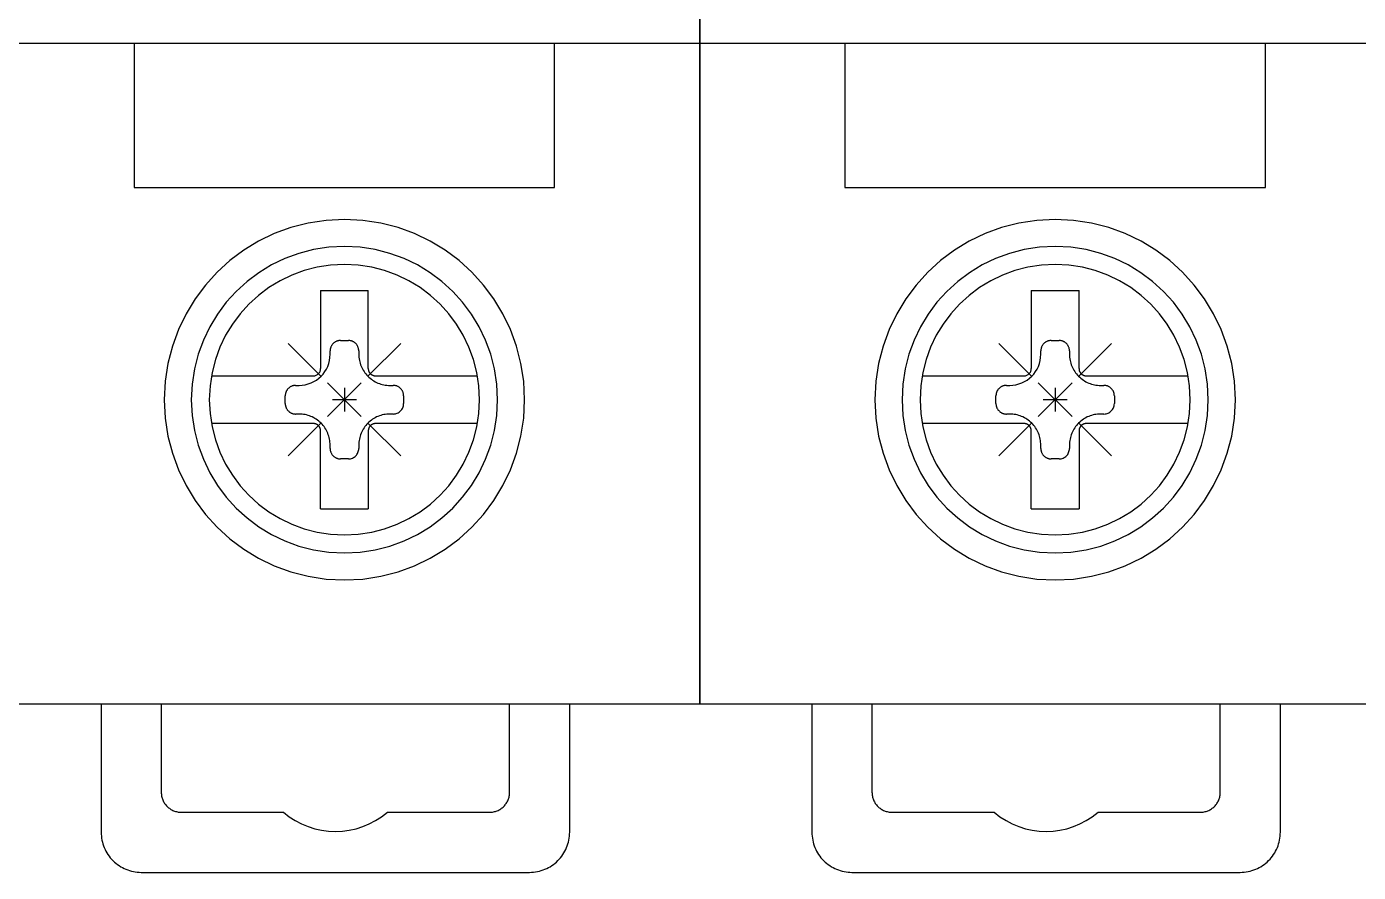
# Model space of a CAD drawing. Header units: millimetres. Extents: x 11116 to 13202, y 85802 to 88728.
# Drawn here: x 12237.08 to 12270.75, y 87155.43 to 87176.81 of the extents above; entities that cross this region are included whole.
import ezdxf

# ---------------------------------------------------------------- set-up
doc = ezdxf.new("R2010")
doc.units = ezdxf.units.MM
doc.styles.add('hwBorder', font='Cambria.ttf')

# ---------------------------------------------------------------- blocks, each defined once
blk = doc.blocks.new('*U2')
for points in [[(376.095, 40.711), (376.095, 120.193), (394.067, 120.193), (394.067, 40.711), (376.095, 40.711)], [(394.067, 40.711), (394.067, 120.193), (412.039, 120.193), (412.039, 40.711), (394.067, 40.711)], [(376.095, 57.417), (394.067, 57.417)], [(379.766, 57.417), (379.766, 53.772)], [(390.397, 53.772), (390.397, 57.417)], [(394.067, 57.417), (412.039, 57.417)], [(397.738, 57.417), (397.738, 53.772)], [(408.369, 53.772), (408.369, 57.417)], [(379.766, 53.772), (390.397, 53.772)], [(397.738, 53.772), (408.369, 53.772)], [(389.638, 48.406), (389.638, 48.406), (389.614, 48.872), (389.545, 49.324), (389.433, 49.761), (389.28, 50.18), (389.088, 50.578), (388.859, 50.954), (388.597, 51.304), (388.303, 51.628), (387.979, 51.922), (387.629, 52.184), (387.253, 52.413), (386.855, 52.604), (386.436, 52.758), (386, 52.87), (385.547, 52.939), (385.081, 52.962), (385.081, 52.962), (384.615, 52.939), (384.163, 52.87), (383.726, 52.758), (383.308, 52.604), (382.909, 52.413), (382.534, 52.184), (382.183, 51.922), (381.86, 51.628), (381.565, 51.304), (381.303, 50.954), (381.075, 50.578), (380.883, 50.18), (380.73, 49.761), (380.618, 49.324), (380.548, 48.872), (380.525, 48.406), (380.525, 48.406), (380.548, 47.94), (380.617, 47.488), (380.73, 47.051), (380.883, 46.633), (381.075, 46.234), (381.303, 45.859), (381.565, 45.508), (381.859, 45.184), (382.183, 44.89), (382.534, 44.628), (382.909, 44.4), (383.308, 44.208), (383.726, 44.055), (384.163, 43.942), (384.615, 43.873), (385.081, 43.85), (385.081, 43.85), (385.547, 43.873), (385.999, 43.942), (386.436, 44.055), (386.855, 44.208), (387.253, 44.4), (387.629, 44.628), (387.979, 44.89), (388.303, 45.184), (388.597, 45.508), (388.859, 45.859), (389.088, 46.234), (389.28, 46.633), (389.433, 47.051), (389.545, 47.488), (389.614, 47.94), (389.638, 48.406)], [(407.61, 48.406), (407.61, 48.406), (407.586, 48.872), (407.517, 49.324), (407.405, 49.761), (407.252, 50.18), (407.06, 50.578), (406.831, 50.954), (406.569, 51.304), (406.275, 51.628), (405.951, 51.922), (405.601, 52.184), (405.225, 52.413), (404.827, 52.604), (404.408, 52.758), (403.972, 52.87), (403.519, 52.939), (403.053, 52.962), (403.053, 52.962), (402.587, 52.939), (402.135, 52.87), (401.698, 52.758), (401.28, 52.604), (400.881, 52.413), (400.506, 52.184), (400.155, 51.922), (399.832, 51.628), (399.537, 51.304), (399.275, 50.954), (399.047, 50.578), (398.855, 50.18), (398.702, 49.761), (398.59, 49.324), (398.52, 48.872), (398.497, 48.406), (398.497, 48.406), (398.52, 47.94), (398.589, 47.488), (398.702, 47.051), (398.855, 46.633), (399.047, 46.234), (399.275, 45.859), (399.537, 45.508), (399.831, 45.184), (400.155, 44.89), (400.506, 44.628), (400.881, 44.4), (401.28, 44.208), (401.698, 44.055), (402.135, 43.942), (402.587, 43.873), (403.053, 43.85), (403.053, 43.85), (403.519, 43.873), (403.971, 43.942), (404.408, 44.055), (404.827, 44.208), (405.225, 44.4), (405.601, 44.628), (405.951, 44.89), (406.275, 45.184), (406.569, 45.508), (406.831, 45.859), (407.06, 46.234), (407.252, 46.633), (407.405, 47.051), (407.517, 47.488), (407.586, 47.94), (407.61, 48.406)], [(388.954, 48.406), (388.954, 48.406), (388.934, 48.802), (388.875, 49.187), (388.78, 49.558), (388.65, 49.914), (388.487, 50.252), (388.293, 50.571), (388.07, 50.87), (387.82, 51.145), (387.545, 51.395), (387.246, 51.617), (386.927, 51.812), (386.589, 51.975), (386.233, 52.105), (385.862, 52.2), (385.477, 52.259), (385.081, 52.279), (385.081, 52.279), (384.685, 52.259), (384.301, 52.2), (383.93, 52.105), (383.574, 51.975), (383.235, 51.812), (382.916, 51.617), (382.618, 51.395), (382.343, 51.145), (382.093, 50.87), (381.87, 50.571), (381.676, 50.252), (381.513, 49.914), (381.382, 49.558), (381.287, 49.187), (381.228, 48.802), (381.209, 48.406), (381.209, 48.406), (381.228, 48.01), (381.287, 47.626), (381.382, 47.254), (381.513, 46.899), (381.676, 46.56), (381.87, 46.241), (382.093, 45.943), (382.343, 45.668), (382.618, 45.418), (382.916, 45.195), (383.235, 45.001), (383.574, 44.838), (383.93, 44.707), (384.301, 44.612), (384.685, 44.553), (385.081, 44.533), (385.081, 44.533), (385.477, 44.553), (385.862, 44.612), (386.233, 44.707), (386.589, 44.838), (386.927, 45.001), (387.246, 45.195), (387.545, 45.418), (387.82, 45.668), (388.07, 45.943), (388.293, 46.241), (388.487, 46.56), (388.65, 46.899), (388.78, 47.254), (388.875, 47.626), (388.934, 48.01), (388.954, 48.406)], [(406.926, 48.406), (406.926, 48.406), (406.906, 48.802), (406.847, 49.187), (406.752, 49.558), (406.622, 49.914), (406.459, 50.252), (406.265, 50.571), (406.042, 50.87), (405.792, 51.145), (405.517, 51.395), (405.218, 51.617), (404.899, 51.812), (404.561, 51.975), (404.205, 52.105), (403.834, 52.2), (403.449, 52.259), (403.053, 52.279), (403.053, 52.279), (402.657, 52.259), (402.273, 52.2), (401.902, 52.105), (401.546, 51.975), (401.207, 51.812), (400.888, 51.617), (400.59, 51.395), (400.315, 51.145), (400.065, 50.87), (399.842, 50.571), (399.648, 50.252), (399.485, 49.914), (399.354, 49.558), (399.259, 49.187), (399.2, 48.802), (399.181, 48.406), (399.181, 48.406), (399.2, 48.01), (399.259, 47.626), (399.354, 47.254), (399.485, 46.899), (399.648, 46.56), (399.842, 46.241), (400.065, 45.943), (400.315, 45.668), (400.59, 45.418), (400.888, 45.195), (401.207, 45.001), (401.546, 44.838), (401.902, 44.707), (402.273, 44.612), (402.657, 44.553), (403.053, 44.533), (403.053, 44.533), (403.449, 44.553), (403.834, 44.612), (404.205, 44.707), (404.561, 44.838), (404.899, 45.001), (405.218, 45.195), (405.517, 45.418), (405.792, 45.668), (406.042, 45.943), (406.265, 46.241), (406.459, 46.56), (406.622, 46.899), (406.752, 47.254), (406.847, 47.626), (406.906, 48.01), (406.926, 48.406)], [(388.499, 48.406), (388.499, 48.406), (388.481, 48.756), (388.429, 49.095), (388.345, 49.422), (388.23, 49.736), (388.086, 50.035), (387.915, 50.317), (387.718, 50.58), (387.498, 50.822), (387.255, 51.043), (386.992, 51.24), (386.71, 51.411), (386.411, 51.555), (386.097, 51.67), (385.77, 51.754), (385.431, 51.806), (385.081, 51.823), (385.081, 51.823), (384.732, 51.806), (384.392, 51.754), (384.065, 51.67), (383.751, 51.555), (383.452, 51.411), (383.171, 51.24), (382.907, 51.043), (382.665, 50.822), (382.444, 50.58), (382.248, 50.317), (382.076, 50.035), (381.933, 49.736), (381.818, 49.422), (381.734, 49.095), (381.682, 48.756), (381.664, 48.406), (381.664, 48.406), (381.682, 48.057), (381.734, 47.717), (381.818, 47.39), (381.933, 47.076), (382.076, 46.777), (382.248, 46.495), (382.444, 46.232), (382.665, 45.99), (382.907, 45.769), (383.171, 45.572), (383.452, 45.401), (383.751, 45.257), (384.065, 45.143), (384.392, 45.058), (384.732, 45.006), (385.081, 44.989), (385.081, 44.989), (385.431, 45.006), (385.77, 45.058), (386.097, 45.143), (386.411, 45.257), (386.71, 45.401), (386.992, 45.572), (387.255, 45.769), (387.498, 45.99), (387.718, 46.232), (387.915, 46.495), (388.086, 46.777), (388.23, 47.076), (388.345, 47.39), (388.429, 47.717), (388.481, 48.057), (388.499, 48.406)], [(406.471, 48.406), (406.471, 48.406), (406.453, 48.756), (406.401, 49.095), (406.317, 49.422), (406.202, 49.736), (406.058, 50.035), (405.887, 50.317), (405.69, 50.58), (405.47, 50.822), (405.227, 51.043), (404.964, 51.24), (404.682, 51.411), (404.383, 51.555), (404.069, 51.67), (403.742, 51.754), (403.403, 51.806), (403.053, 51.823), (403.053, 51.823), (402.704, 51.806), (402.364, 51.754), (402.037, 51.67), (401.723, 51.555), (401.424, 51.411), (401.143, 51.24), (400.879, 51.043), (400.637, 50.822), (400.416, 50.58), (400.22, 50.317), (400.048, 50.035), (399.905, 49.736), (399.79, 49.422), (399.706, 49.095), (399.654, 48.756), (399.636, 48.406), (399.636, 48.406), (399.654, 48.057), (399.706, 47.717), (399.79, 47.39), (399.905, 47.076), (400.048, 46.777), (400.22, 46.495), (400.416, 46.232), (400.637, 45.99), (400.879, 45.769), (401.143, 45.572), (401.424, 45.401), (401.723, 45.257), (402.037, 45.143), (402.364, 45.058), (402.704, 45.006), (403.053, 44.989), (403.053, 44.989), (403.403, 45.006), (403.742, 45.058), (404.069, 45.143), (404.383, 45.257), (404.682, 45.401), (404.964, 45.572), (405.227, 45.769), (405.47, 45.99), (405.69, 46.232), (405.887, 46.495), (406.058, 46.777), (406.202, 47.076), (406.317, 47.39), (406.401, 47.717), (406.453, 48.057), (406.471, 48.406)], [(384.478, 51.164), (385.685, 51.164)], [(384.478, 51.164), (384.478, 49.192)], [(385.685, 49.192), (385.685, 51.164)], [(402.45, 51.164), (403.657, 51.164)], [(402.45, 51.164), (402.45, 49.192)], [(403.657, 49.192), (403.657, 51.164)], [(384.982, 49.903), (384.982, 49.903), (384.969, 49.902), (384.956, 49.901), (384.943, 49.9), (384.93, 49.898), (384.918, 49.895), (384.905, 49.891), (384.893, 49.887), (384.881, 49.883), (384.87, 49.878), (384.858, 49.872), (384.847, 49.866), (384.836, 49.859), (384.826, 49.851), (384.815, 49.843), (384.806, 49.835), (384.796, 49.826), (384.796, 49.826), (384.787, 49.816), (384.779, 49.807), (384.771, 49.796), (384.763, 49.786), (384.756, 49.775), (384.75, 49.764), (384.744, 49.752), (384.739, 49.741), (384.734, 49.729), (384.731, 49.717), (384.727, 49.704), (384.724, 49.692), (384.722, 49.679), (384.721, 49.666), (384.72, 49.653), (384.719, 49.64)], [(384.982, 49.903), (385.181, 49.903)], [(385.443, 49.64), (385.443, 49.64), (385.443, 49.653), (385.442, 49.666), (385.44, 49.679), (385.438, 49.692), (385.435, 49.704), (385.432, 49.717), (385.428, 49.729), (385.423, 49.741), (385.418, 49.752), (385.412, 49.764), (385.406, 49.775), (385.399, 49.786), (385.392, 49.796), (385.384, 49.807), (385.375, 49.816), (385.367, 49.826), (385.367, 49.826), (385.357, 49.835), (385.347, 49.843), (385.337, 49.851), (385.327, 49.859), (385.316, 49.866), (385.304, 49.872), (385.293, 49.878), (385.281, 49.883), (385.269, 49.887), (385.257, 49.891), (385.245, 49.895), (385.232, 49.898), (385.22, 49.9), (385.207, 49.901), (385.194, 49.902), (385.181, 49.903)], [(402.954, 49.903), (402.954, 49.903), (402.941, 49.902), (402.928, 49.901), (402.915, 49.9), (402.902, 49.898), (402.89, 49.895), (402.877, 49.891), (402.865, 49.887), (402.853, 49.883), (402.842, 49.878), (402.83, 49.872), (402.819, 49.866), (402.808, 49.859), (402.798, 49.851), (402.787, 49.843), (402.778, 49.835), (402.768, 49.826), (402.768, 49.826), (402.759, 49.816), (402.751, 49.807), (402.743, 49.796), (402.735, 49.786), (402.728, 49.775), (402.722, 49.764), (402.716, 49.752), (402.711, 49.741), (402.706, 49.729), (402.703, 49.717), (402.699, 49.704), (402.696, 49.692), (402.694, 49.679), (402.693, 49.666), (402.692, 49.653), (402.691, 49.64)], [(402.954, 49.903), (403.153, 49.903)], [(403.415, 49.64), (403.415, 49.64), (403.415, 49.653), (403.414, 49.666), (403.412, 49.679), (403.41, 49.692), (403.407, 49.704), (403.404, 49.717), (403.4, 49.729), (403.395, 49.741), (403.39, 49.752), (403.384, 49.764), (403.378, 49.775), (403.371, 49.786), (403.364, 49.796), (403.356, 49.807), (403.347, 49.816), (403.339, 49.826), (403.339, 49.826), (403.329, 49.835), (403.319, 49.843), (403.309, 49.851), (403.299, 49.859), (403.288, 49.866), (403.276, 49.872), (403.265, 49.878), (403.253, 49.883), (403.241, 49.887), (403.229, 49.891), (403.217, 49.895), (403.204, 49.898), (403.192, 49.9), (403.179, 49.901), (403.166, 49.902), (403.153, 49.903)], [(383.659, 49.829), (384.478, 49.01)], [(383.932, 48.768), (383.932, 48.768), (384.012, 48.772), (384.091, 48.784), (384.166, 48.804), (384.238, 48.83), (384.307, 48.863), (384.372, 48.903), (384.433, 48.948), (384.489, 48.999), (384.539, 49.055), (384.585, 49.115), (384.624, 49.18), (384.657, 49.249), (384.684, 49.322), (384.703, 49.397), (384.715, 49.475), (384.719, 49.555)], [(384.719, 49.555), (384.719, 49.64)], [(385.443, 49.64), (385.443, 49.555)], [(385.443, 49.555), (385.443, 49.555), (385.444, 49.517), (385.447, 49.478), (385.452, 49.439), (385.459, 49.401), (385.467, 49.364), (385.477, 49.327), (385.489, 49.29), (385.503, 49.254), (385.519, 49.219), (385.536, 49.185), (385.555, 49.151), (385.576, 49.119), (385.598, 49.087), (385.622, 49.057), (385.647, 49.027), (385.674, 48.999), (385.674, 48.999), (385.702, 48.972), (385.732, 48.947), (385.762, 48.923), (385.794, 48.901), (385.826, 48.88), (385.86, 48.861), (385.894, 48.844), (385.929, 48.828), (385.965, 48.814), (386.002, 48.802), (386.039, 48.792), (386.076, 48.783), (386.114, 48.777), (386.153, 48.772), (386.192, 48.769), (386.231, 48.768)], [(385.685, 49.01), (386.504, 49.829)], [(401.631, 49.829), (402.45, 49.01)], [(401.904, 48.768), (401.904, 48.768), (401.984, 48.772), (402.063, 48.784), (402.138, 48.804), (402.21, 48.83), (402.279, 48.863), (402.344, 48.903), (402.405, 48.948), (402.461, 48.999), (402.511, 49.055), (402.557, 49.115), (402.596, 49.18), (402.629, 49.249), (402.656, 49.322), (402.675, 49.397), (402.687, 49.475), (402.691, 49.555)], [(402.691, 49.555), (402.691, 49.64)], [(403.415, 49.64), (403.415, 49.555)], [(403.415, 49.555), (403.415, 49.555), (403.416, 49.517), (403.419, 49.478), (403.424, 49.439), (403.431, 49.401), (403.439, 49.364), (403.449, 49.327), (403.461, 49.29), (403.475, 49.254), (403.491, 49.219), (403.508, 49.185), (403.527, 49.151), (403.548, 49.119), (403.57, 49.087), (403.594, 49.057), (403.619, 49.027), (403.646, 48.999), (403.646, 48.999), (403.674, 48.972), (403.704, 48.947), (403.734, 48.923), (403.766, 48.901), (403.798, 48.88), (403.832, 48.861), (403.866, 48.844), (403.901, 48.828), (403.937, 48.814), (403.974, 48.802), (404.011, 48.792), (404.048, 48.783), (404.086, 48.777), (404.125, 48.772), (404.164, 48.769), (404.203, 48.768)], [(403.657, 49.01), (404.476, 49.829)], [(384.296, 49.01), (384.296, 49.01), (384.314, 49.011), (384.332, 49.013), (384.35, 49.018), (384.367, 49.024), (384.382, 49.032), (384.397, 49.041), (384.411, 49.051), (384.425, 49.063), (384.436, 49.076), (384.447, 49.09), (384.456, 49.105), (384.464, 49.121), (384.47, 49.138), (384.474, 49.155), (384.477, 49.173), (384.478, 49.192)], [(385.685, 49.192), (385.685, 49.192), (385.685, 49.183), (385.685, 49.174), (385.686, 49.165), (385.688, 49.156), (385.69, 49.148), (385.692, 49.139), (385.695, 49.131), (385.698, 49.122), (385.702, 49.114), (385.706, 49.106), (385.71, 49.099), (385.715, 49.091), (385.72, 49.084), (385.726, 49.076), (385.732, 49.07), (385.738, 49.063), (385.738, 49.063), (385.744, 49.057), (385.751, 49.051), (385.758, 49.045), (385.766, 49.04), (385.773, 49.036), (385.781, 49.031), (385.789, 49.027), (385.797, 49.023), (385.805, 49.02), (385.814, 49.018), (385.822, 49.015), (385.831, 49.013), (385.84, 49.012), (385.849, 49.01), (385.858, 49.01), (385.867, 49.01)], [(402.268, 49.01), (402.268, 49.01), (402.286, 49.011), (402.304, 49.013), (402.322, 49.018), (402.339, 49.024), (402.354, 49.032), (402.369, 49.041), (402.383, 49.051), (402.397, 49.063), (402.408, 49.076), (402.419, 49.09), (402.428, 49.105), (402.436, 49.121), (402.442, 49.138), (402.446, 49.155), (402.449, 49.173), (402.45, 49.192)], [(403.657, 49.192), (403.657, 49.192), (403.657, 49.183), (403.657, 49.174), (403.658, 49.165), (403.66, 49.156), (403.662, 49.148), (403.664, 49.139), (403.667, 49.131), (403.67, 49.122), (403.674, 49.114), (403.678, 49.106), (403.682, 49.099), (403.687, 49.091), (403.692, 49.084), (403.698, 49.076), (403.704, 49.07), (403.71, 49.063), (403.71, 49.063), (403.716, 49.057), (403.723, 49.051), (403.73, 49.045), (403.738, 49.04), (403.745, 49.036), (403.753, 49.031), (403.761, 49.027), (403.769, 49.023), (403.777, 49.02), (403.786, 49.018), (403.794, 49.015), (403.803, 49.013), (403.812, 49.012), (403.821, 49.01), (403.83, 49.01), (403.839, 49.01)], [(381.718, 49.01), (384.296, 49.01)], [(384.655, 48.833), (385.508, 47.979)], [(384.655, 47.979), (385.508, 48.833)], [(385.867, 49.01), (388.445, 49.01)], [(399.69, 49.01), (402.268, 49.01)], [(402.627, 48.833), (403.48, 47.979)], [(402.627, 47.979), (403.48, 48.833)], [(403.839, 49.01), (406.417, 49.01)], [(383.847, 48.768), (383.847, 48.768), (383.834, 48.768), (383.821, 48.767), (383.808, 48.765), (383.796, 48.763), (383.783, 48.76), (383.771, 48.757), (383.759, 48.753), (383.747, 48.748), (383.735, 48.743), (383.723, 48.737), (383.712, 48.731), (383.702, 48.724), (383.691, 48.717), (383.681, 48.709), (383.671, 48.7), (383.662, 48.691), (383.662, 48.691), (383.653, 48.682), (383.644, 48.672), (383.636, 48.662), (383.629, 48.651), (383.622, 48.641), (383.616, 48.63), (383.61, 48.618), (383.605, 48.606), (383.6, 48.594), (383.596, 48.582), (383.593, 48.57), (383.59, 48.557), (383.588, 48.545), (383.586, 48.532), (383.585, 48.519), (383.585, 48.506)], [(383.585, 48.306), (383.585, 48.506)], [(383.847, 48.768), (383.932, 48.768)], [(385.081, 48.708), (385.081, 48.104)], [(386.231, 48.768), (386.315, 48.768)], [(386.578, 48.506), (386.578, 48.506), (386.577, 48.519), (386.577, 48.532), (386.575, 48.545), (386.573, 48.557), (386.57, 48.57), (386.566, 48.582), (386.562, 48.594), (386.558, 48.606), (386.553, 48.618), (386.547, 48.63), (386.541, 48.641), (386.534, 48.651), (386.526, 48.662), (386.518, 48.672), (386.51, 48.682), (386.501, 48.691), (386.501, 48.691), (386.492, 48.7), (386.482, 48.709), (386.471, 48.717), (386.461, 48.724), (386.45, 48.731), (386.439, 48.737), (386.427, 48.743), (386.416, 48.748), (386.404, 48.753), (386.392, 48.757), (386.379, 48.76), (386.367, 48.763), (386.354, 48.765), (386.341, 48.767), (386.328, 48.768), (386.315, 48.768)], [(386.578, 48.506), (386.578, 48.306)], [(401.819, 48.768), (401.819, 48.768), (401.806, 48.768), (401.793, 48.767), (401.78, 48.765), (401.768, 48.763), (401.755, 48.76), (401.743, 48.757), (401.731, 48.753), (401.719, 48.748), (401.707, 48.743), (401.695, 48.737), (401.684, 48.731), (401.674, 48.724), (401.663, 48.717), (401.653, 48.709), (401.643, 48.7), (401.634, 48.691), (401.634, 48.691), (401.625, 48.682), (401.616, 48.672), (401.608, 48.662), (401.601, 48.651), (401.594, 48.641), (401.588, 48.63), (401.582, 48.618), (401.577, 48.606), (401.572, 48.594), (401.568, 48.582), (401.565, 48.57), (401.562, 48.557), (401.56, 48.545), (401.558, 48.532), (401.557, 48.519), (401.557, 48.506)], [(401.557, 48.306), (401.557, 48.506)], [(401.819, 48.768), (401.904, 48.768)], [(403.053, 48.708), (403.053, 48.104)], [(404.203, 48.768), (404.287, 48.768)], [(404.55, 48.506), (404.55, 48.506), (404.549, 48.519), (404.549, 48.532), (404.547, 48.545), (404.545, 48.557), (404.542, 48.57), (404.538, 48.582), (404.534, 48.594), (404.53, 48.606), (404.525, 48.618), (404.519, 48.63), (404.513, 48.641), (404.506, 48.651), (404.498, 48.662), (404.49, 48.672), (404.482, 48.682), (404.473, 48.691), (404.473, 48.691), (404.464, 48.7), (404.454, 48.709), (404.443, 48.717), (404.433, 48.724), (404.422, 48.731), (404.411, 48.737), (404.399, 48.743), (404.388, 48.748), (404.376, 48.753), (404.364, 48.757), (404.351, 48.76), (404.339, 48.763), (404.326, 48.765), (404.313, 48.767), (404.3, 48.768), (404.287, 48.768)], [(404.55, 48.506), (404.55, 48.306)], [(383.585, 48.306), (383.585, 48.306), (383.585, 48.293), (383.586, 48.28), (383.588, 48.268), (383.59, 48.255), (383.593, 48.242), (383.596, 48.23), (383.6, 48.218), (383.605, 48.206), (383.61, 48.194), (383.616, 48.183), (383.622, 48.172), (383.629, 48.161), (383.636, 48.15), (383.644, 48.14), (383.653, 48.13), (383.662, 48.121), (383.662, 48.121), (383.671, 48.112), (383.681, 48.103), (383.691, 48.095), (383.702, 48.088), (383.712, 48.081), (383.723, 48.075), (383.735, 48.069), (383.747, 48.064), (383.759, 48.059), (383.771, 48.055), (383.783, 48.052), (383.796, 48.049), (383.808, 48.047), (383.821, 48.045), (383.834, 48.044), (383.847, 48.044)], [(385.383, 48.406), (384.78, 48.406)], [(386.315, 48.044), (386.315, 48.044), (386.342, 48.045), (386.368, 48.049), (386.393, 48.056), (386.418, 48.065), (386.44, 48.076), (386.462, 48.089), (386.482, 48.104), (386.501, 48.121), (386.518, 48.139), (386.533, 48.16), (386.546, 48.181), (386.557, 48.204), (386.566, 48.228), (386.573, 48.253), (386.576, 48.28), (386.578, 48.306)], [(401.557, 48.306), (401.557, 48.306), (401.557, 48.293), (401.558, 48.28), (401.56, 48.268), (401.562, 48.255), (401.565, 48.242), (401.568, 48.23), (401.572, 48.218), (401.577, 48.206), (401.582, 48.194), (401.588, 48.183), (401.594, 48.172), (401.601, 48.161), (401.608, 48.15), (401.616, 48.14), (401.625, 48.13), (401.634, 48.121), (401.634, 48.121), (401.643, 48.112), (401.653, 48.103), (401.663, 48.095), (401.674, 48.088), (401.684, 48.081), (401.695, 48.075), (401.707, 48.069), (401.719, 48.064), (401.731, 48.059), (401.743, 48.055), (401.755, 48.052), (401.768, 48.049), (401.78, 48.047), (401.793, 48.045), (401.806, 48.044), (401.819, 48.044)], [(403.355, 48.406), (402.752, 48.406)], [(404.287, 48.044), (404.287, 48.044), (404.314, 48.045), (404.34, 48.049), (404.365, 48.056), (404.39, 48.065), (404.412, 48.076), (404.434, 48.089), (404.454, 48.104), (404.473, 48.121), (404.49, 48.139), (404.505, 48.16), (404.518, 48.181), (404.529, 48.204), (404.538, 48.228), (404.545, 48.253), (404.548, 48.28), (404.55, 48.306)], [(383.932, 48.044), (383.847, 48.044)], [(384.719, 47.256), (384.719, 47.256), (384.718, 47.296), (384.715, 47.334), (384.711, 47.373), (384.704, 47.411), (384.695, 47.449), (384.685, 47.486), (384.673, 47.522), (384.659, 47.558), (384.644, 47.593), (384.626, 47.627), (384.608, 47.661), (384.587, 47.693), (384.565, 47.725), (384.541, 47.756), (384.516, 47.785), (384.489, 47.813), (384.489, 47.813), (384.46, 47.84), (384.431, 47.866), (384.4, 47.89), (384.369, 47.912), (384.336, 47.932), (384.303, 47.951), (384.268, 47.969), (384.233, 47.984), (384.197, 47.998), (384.161, 48.01), (384.124, 48.02), (384.086, 48.029), (384.048, 48.035), (384.01, 48.04), (383.971, 48.043), (383.932, 48.044)], [(386.231, 48.044), (386.231, 48.044), (386.192, 48.043), (386.153, 48.04), (386.114, 48.035), (386.076, 48.029), (386.039, 48.02), (386.002, 48.01), (385.965, 47.998), (385.929, 47.984), (385.894, 47.969), (385.86, 47.951), (385.826, 47.932), (385.794, 47.912), (385.762, 47.89), (385.732, 47.866), (385.702, 47.84), (385.674, 47.813), (385.674, 47.813), (385.647, 47.785), (385.622, 47.756), (385.598, 47.725), (385.576, 47.693), (385.555, 47.661), (385.536, 47.627), (385.519, 47.593), (385.503, 47.558), (385.489, 47.522), (385.477, 47.486), (385.467, 47.449), (385.459, 47.411), (385.452, 47.373), (385.447, 47.334), (385.444, 47.296), (385.443, 47.256)], [(386.315, 48.044), (386.231, 48.044)], [(401.904, 48.044), (401.819, 48.044)], [(402.691, 47.256), (402.691, 47.256), (402.69, 47.296), (402.687, 47.334), (402.683, 47.373), (402.676, 47.411), (402.667, 47.449), (402.657, 47.486), (402.645, 47.522), (402.631, 47.558), (402.616, 47.593), (402.598, 47.627), (402.58, 47.661), (402.559, 47.693), (402.537, 47.725), (402.513, 47.756), (402.488, 47.785), (402.461, 47.813), (402.461, 47.813), (402.432, 47.84), (402.403, 47.866), (402.372, 47.89), (402.341, 47.912), (402.308, 47.932), (402.275, 47.951), (402.24, 47.969), (402.205, 47.984), (402.169, 47.998), (402.133, 48.01), (402.096, 48.02), (402.058, 48.029), (402.02, 48.035), (401.982, 48.04), (401.943, 48.043), (401.904, 48.044)], [(404.203, 48.044), (404.203, 48.044), (404.164, 48.043), (404.125, 48.04), (404.086, 48.035), (404.048, 48.029), (404.011, 48.02), (403.974, 48.01), (403.937, 47.998), (403.901, 47.984), (403.866, 47.969), (403.832, 47.951), (403.798, 47.932), (403.766, 47.912), (403.734, 47.89), (403.704, 47.866), (403.674, 47.84), (403.646, 47.813), (403.646, 47.813), (403.619, 47.785), (403.594, 47.756), (403.57, 47.725), (403.548, 47.693), (403.527, 47.661), (403.508, 47.627), (403.491, 47.593), (403.475, 47.558), (403.461, 47.522), (403.449, 47.486), (403.439, 47.449), (403.431, 47.411), (403.424, 47.373), (403.419, 47.334), (403.416, 47.296), (403.415, 47.256)], [(404.287, 48.044), (404.203, 48.044)], [(384.296, 47.802), (381.718, 47.802)], [(383.659, 46.983), (384.478, 47.802)], [(384.478, 47.62), (384.478, 47.62), (384.478, 47.629), (384.477, 47.638), (384.476, 47.647), (384.474, 47.656), (384.472, 47.665), (384.47, 47.673), (384.467, 47.682), (384.464, 47.69), (384.46, 47.698), (384.456, 47.706), (384.452, 47.714), (384.447, 47.721), (384.442, 47.729), (384.437, 47.736), (384.431, 47.743), (384.425, 47.749), (384.425, 47.749), (384.418, 47.755), (384.411, 47.761), (384.404, 47.767), (384.397, 47.772), (384.389, 47.777), (384.381, 47.781), (384.373, 47.785), (384.365, 47.789), (384.357, 47.792), (384.349, 47.795), (384.34, 47.797), (384.331, 47.799), (384.322, 47.801), (384.314, 47.802), (384.305, 47.802), (384.296, 47.802)], [(384.478, 45.648), (384.478, 47.62)], [(385.685, 47.802), (386.504, 46.983)], [(385.867, 47.802), (385.867, 47.802), (385.858, 47.802), (385.849, 47.802), (385.84, 47.801), (385.831, 47.799), (385.822, 47.797), (385.814, 47.795), (385.805, 47.792), (385.797, 47.789), (385.789, 47.785), (385.781, 47.781), (385.773, 47.777), (385.766, 47.772), (385.758, 47.767), (385.751, 47.761), (385.744, 47.755), (385.738, 47.749), (385.738, 47.749), (385.732, 47.743), (385.726, 47.736), (385.72, 47.729), (385.715, 47.721), (385.71, 47.714), (385.706, 47.706), (385.702, 47.698), (385.698, 47.69), (385.695, 47.682), (385.692, 47.673), (385.69, 47.665), (385.688, 47.656), (385.686, 47.647), (385.685, 47.638), (385.685, 47.629), (385.685, 47.62)], [(385.685, 47.62), (385.685, 45.648)], [(388.445, 47.802), (385.867, 47.802)], [(402.268, 47.802), (399.69, 47.802)], [(401.631, 46.983), (402.45, 47.802)], [(402.45, 47.62), (402.45, 47.62), (402.45, 47.629), (402.449, 47.638), (402.448, 47.647), (402.446, 47.656), (402.444, 47.665), (402.442, 47.673), (402.439, 47.682), (402.436, 47.69), (402.432, 47.698), (402.428, 47.706), (402.424, 47.714), (402.419, 47.721), (402.414, 47.729), (402.409, 47.736), (402.403, 47.743), (402.397, 47.749), (402.397, 47.749), (402.39, 47.755), (402.383, 47.761), (402.376, 47.767), (402.369, 47.772), (402.361, 47.777), (402.353, 47.781), (402.345, 47.785), (402.337, 47.789), (402.329, 47.792), (402.321, 47.795), (402.312, 47.797), (402.303, 47.799), (402.294, 47.801), (402.286, 47.802), (402.277, 47.802), (402.268, 47.802)], [(402.45, 45.648), (402.45, 47.62)], [(403.657, 47.802), (404.476, 46.983)], [(403.839, 47.802), (403.839, 47.802), (403.83, 47.802), (403.821, 47.802), (403.812, 47.801), (403.803, 47.799), (403.794, 47.797), (403.786, 47.795), (403.777, 47.792), (403.769, 47.789), (403.761, 47.785), (403.753, 47.781), (403.745, 47.777), (403.738, 47.772), (403.73, 47.767), (403.723, 47.761), (403.716, 47.755), (403.71, 47.749), (403.71, 47.749), (403.704, 47.743), (403.698, 47.736), (403.692, 47.729), (403.687, 47.721), (403.682, 47.714), (403.678, 47.706), (403.674, 47.698), (403.67, 47.69), (403.667, 47.682), (403.664, 47.673), (403.662, 47.665), (403.66, 47.656), (403.658, 47.647), (403.657, 47.638), (403.657, 47.629), (403.657, 47.62)], [(403.657, 47.62), (403.657, 45.648)], [(406.417, 47.802), (403.839, 47.802)], [(384.719, 47.172), (384.719, 47.256)], [(384.719, 47.172), (384.719, 47.172), (384.72, 47.159), (384.721, 47.146), (384.722, 47.133), (384.724, 47.121), (384.727, 47.108), (384.731, 47.096), (384.734, 47.084), (384.739, 47.072), (384.744, 47.06), (384.75, 47.048), (384.756, 47.037), (384.763, 47.026), (384.771, 47.016), (384.779, 47.006), (384.787, 46.996), (384.796, 46.986), (384.796, 46.986), (384.806, 46.977), (384.815, 46.969), (384.826, 46.961), (384.836, 46.954), (384.847, 46.947), (384.858, 46.941), (384.87, 46.935), (384.881, 46.93), (384.893, 46.925), (384.905, 46.921), (384.918, 46.918), (384.93, 46.915), (384.943, 46.913), (384.956, 46.911), (384.969, 46.91), (384.982, 46.909)], [(385.181, 46.909), (385.181, 46.909), (385.208, 46.911), (385.234, 46.915), (385.259, 46.921), (385.283, 46.93), (385.306, 46.941), (385.327, 46.954), (385.348, 46.97), (385.366, 46.986), (385.383, 47.005), (385.398, 47.025), (385.412, 47.047), (385.423, 47.07), (385.431, 47.094), (385.438, 47.119), (385.442, 47.145), (385.443, 47.172)], [(385.443, 47.256), (385.443, 47.172)], [(402.691, 47.172), (402.691, 47.256)], [(402.691, 47.172), (402.691, 47.172), (402.692, 47.159), (402.693, 47.146), (402.694, 47.133), (402.696, 47.121), (402.699, 47.108), (402.703, 47.096), (402.706, 47.084), (402.711, 47.072), (402.716, 47.06), (402.722, 47.048), (402.728, 47.037), (402.735, 47.026), (402.743, 47.016), (402.751, 47.006), (402.759, 46.996), (402.768, 46.986), (402.768, 46.986), (402.778, 46.977), (402.787, 46.969), (402.798, 46.961), (402.808, 46.954), (402.819, 46.947), (402.83, 46.941), (402.842, 46.935), (402.853, 46.93), (402.865, 46.925), (402.877, 46.921), (402.89, 46.918), (402.902, 46.915), (402.915, 46.913), (402.928, 46.911), (402.941, 46.91), (402.954, 46.909)], [(403.153, 46.909), (403.153, 46.909), (403.18, 46.911), (403.206, 46.915), (403.231, 46.921), (403.255, 46.93), (403.278, 46.941), (403.299, 46.954), (403.32, 46.97), (403.338, 46.986), (403.355, 47.005), (403.37, 47.025), (403.384, 47.047), (403.395, 47.07), (403.403, 47.094), (403.41, 47.119), (403.414, 47.145), (403.415, 47.172)], [(403.415, 47.256), (403.415, 47.172)], [(385.181, 46.909), (384.982, 46.909)], [(403.153, 46.909), (402.954, 46.909)], [(384.478, 45.648), (385.685, 45.648)], [(402.45, 45.648), (403.657, 45.648)], [(378.93, 40.711), (378.93, 37.471), (378.93, 37.471), (378.932, 37.421), (378.935, 37.371), (378.941, 37.321), (378.95, 37.273), (378.961, 37.224), (378.974, 37.177), (378.99, 37.13), (379.007, 37.084), (379.027, 37.038), (379.05, 36.994), (379.074, 36.951), (379.1, 36.909), (379.129, 36.869), (379.16, 36.829), (379.192, 36.791), (379.227, 36.755), (379.227, 36.755), (379.263, 36.72), (379.301, 36.688), (379.34, 36.657), (379.381, 36.629), (379.423, 36.602), (379.466, 36.578), (379.51, 36.556), (379.555, 36.536), (379.601, 36.518), (379.648, 36.502), (379.696, 36.489), (379.744, 36.478), (379.793, 36.47), (379.843, 36.463), (379.893, 36.46), (379.943, 36.458), (389.764, 36.458), (389.764, 36.458), (389.814, 36.46), (389.864, 36.463), (389.914, 36.47), (389.963, 36.478), (390.011, 36.489), (390.058, 36.502), (390.105, 36.518), (390.152, 36.536), (390.197, 36.556), (390.241, 36.578), (390.284, 36.602), (390.326, 36.629), (390.366, 36.657), (390.406, 36.688), (390.444, 36.72), (390.48, 36.755), (390.48, 36.755), (390.515, 36.791), (390.547, 36.829), (390.578, 36.869), (390.606, 36.909), (390.633, 36.951), (390.657, 36.994), (390.679, 37.038), (390.7, 37.084), (390.717, 37.13), (390.733, 37.177), (390.746, 37.224), (390.757, 37.273), (390.765, 37.321), (390.772, 37.371), (390.775, 37.421), (390.777, 37.471), (390.777, 40.711)], [(380.449, 40.711), (380.449, 38.483), (380.449, 38.483), (380.45, 38.458), (380.452, 38.433), (380.455, 38.409), (380.459, 38.384), (380.464, 38.36), (380.471, 38.336), (380.479, 38.313), (380.488, 38.29), (380.498, 38.267), (380.509, 38.245), (380.521, 38.224), (380.534, 38.203), (380.548, 38.183), (380.564, 38.163), (380.58, 38.144), (380.597, 38.125), (380.597, 38.125), (380.616, 38.108), (380.634, 38.092), (380.654, 38.077), (380.674, 38.062), (380.695, 38.049), (380.717, 38.037), (380.739, 38.026), (380.762, 38.016), (380.784, 38.007), (380.808, 37.999), (380.832, 37.993), (380.856, 37.987), (380.88, 37.983), (380.905, 37.98), (380.93, 37.978), (380.955, 37.977), (383.54, 37.977)], [(386.167, 37.977), (388.752, 37.977), (388.752, 37.977), (388.777, 37.978), (388.802, 37.98), (388.826, 37.983), (388.851, 37.987), (388.875, 37.993), (388.899, 37.999), (388.922, 38.007), (388.945, 38.016), (388.968, 38.026), (388.99, 38.037), (389.011, 38.049), (389.032, 38.062), (389.053, 38.077), (389.072, 38.092), (389.091, 38.108), (389.11, 38.125), (389.11, 38.125), (389.127, 38.144), (389.143, 38.163), (389.158, 38.183), (389.173, 38.203), (389.186, 38.224), (389.198, 38.245), (389.209, 38.267), (389.219, 38.29), (389.228, 38.313), (389.236, 38.336), (389.243, 38.36), (389.248, 38.384), (389.252, 38.409), (389.255, 38.433), (389.257, 38.458), (389.258, 38.483), (389.258, 40.711)], [(396.902, 40.711), (396.902, 37.471), (396.902, 37.471), (396.904, 37.421), (396.907, 37.371), (396.913, 37.321), (396.922, 37.273), (396.933, 37.224), (396.946, 37.177), (396.962, 37.13), (396.979, 37.084), (396.999, 37.038), (397.022, 36.994), (397.046, 36.951), (397.072, 36.909), (397.101, 36.869), (397.132, 36.829), (397.164, 36.791), (397.199, 36.755), (397.199, 36.755), (397.235, 36.72), (397.273, 36.688), (397.312, 36.657), (397.353, 36.629), (397.395, 36.602), (397.438, 36.578), (397.482, 36.556), (397.527, 36.536), (397.573, 36.518), (397.62, 36.502), (397.668, 36.489), (397.716, 36.478), (397.765, 36.47), (397.815, 36.463), (397.865, 36.46), (397.915, 36.458), (407.736, 36.458), (407.736, 36.458), (407.786, 36.46), (407.836, 36.463), (407.886, 36.47), (407.935, 36.478), (407.983, 36.489), (408.03, 36.502), (408.077, 36.518), (408.124, 36.536), (408.169, 36.556), (408.213, 36.578), (408.256, 36.602), (408.298, 36.629), (408.338, 36.657), (408.378, 36.688), (408.416, 36.72), (408.452, 36.755), (408.452, 36.755), (408.487, 36.791), (408.519, 36.829), (408.55, 36.869), (408.578, 36.909), (408.605, 36.951), (408.629, 36.994), (408.651, 37.038), (408.672, 37.084), (408.689, 37.13), (408.705, 37.177), (408.718, 37.224), (408.729, 37.273), (408.737, 37.321), (408.744, 37.371), (408.747, 37.421), (408.749, 37.471), (408.749, 40.711)], [(398.421, 40.711), (398.421, 38.483), (398.421, 38.483), (398.422, 38.458), (398.424, 38.433), (398.427, 38.409), (398.431, 38.384), (398.436, 38.36), (398.443, 38.336), (398.451, 38.313), (398.46, 38.29), (398.47, 38.267), (398.481, 38.245), (398.493, 38.224), (398.506, 38.203), (398.52, 38.183), (398.536, 38.163), (398.552, 38.144), (398.569, 38.125), (398.569, 38.125), (398.588, 38.108), (398.606, 38.092), (398.626, 38.077), (398.646, 38.062), (398.667, 38.049), (398.689, 38.037), (398.711, 38.026), (398.734, 38.016), (398.756, 38.007), (398.78, 37.999), (398.804, 37.993), (398.828, 37.987), (398.852, 37.983), (398.877, 37.98), (398.902, 37.978), (398.927, 37.977), (401.512, 37.977)], [(404.139, 37.977), (406.724, 37.977), (406.724, 37.977), (406.749, 37.978), (406.774, 37.98), (406.798, 37.983), (406.823, 37.987), (406.847, 37.993), (406.871, 37.999), (406.894, 38.007), (406.917, 38.016), (406.94, 38.026), (406.962, 38.037), (406.983, 38.049), (407.004, 38.062), (407.025, 38.077), (407.044, 38.092), (407.063, 38.108), (407.082, 38.125), (407.082, 38.125), (407.099, 38.144), (407.115, 38.163), (407.13, 38.183), (407.145, 38.203), (407.158, 38.224), (407.17, 38.245), (407.181, 38.267), (407.191, 38.29), (407.2, 38.313), (407.208, 38.336), (407.215, 38.36), (407.22, 38.384), (407.224, 38.409), (407.227, 38.433), (407.229, 38.458), (407.23, 38.483), (407.23, 40.711)], [(383.54, 37.977), (383.54, 37.977), (383.685, 37.864), (383.839, 37.765), (383.998, 37.682), (384.163, 37.614), (384.332, 37.561), (384.504, 37.523), (384.678, 37.501), (384.853, 37.493), (385.029, 37.501), (385.203, 37.523), (385.375, 37.561), (385.544, 37.614), (385.709, 37.682), (385.868, 37.765), (386.021, 37.864), (386.167, 37.977)], [(401.512, 37.977), (401.512, 37.977), (401.657, 37.864), (401.811, 37.765), (401.97, 37.682), (402.135, 37.614), (402.304, 37.561), (402.476, 37.523), (402.65, 37.501), (402.825, 37.493), (403.001, 37.501), (403.175, 37.523), (403.347, 37.561), (403.516, 37.614), (403.681, 37.682), (403.84, 37.765), (403.993, 37.864), (404.139, 37.977)]]:
    blk.add_lwpolyline(points)
at = {"color": 251, "ltscale": 5, "style": 'hwBorder', "flags": 8}
blk.add_attdef('NSX', (347.783, 82.208), '', height=1.5, dxfattribs=at)
at = {"ltscale": 5, "style": 'hwBorder', "flags": 8}
blk.add_attdef('RAITING', (342.771, 64.014), '', height=1.5, dxfattribs=at)

msp = doc.modelspace()

# ---------------------------------------------------------------- block references
msp.add_blockref('*U2', (11860.032, 87118.97))

doc.saveas('drawing.dxf')
